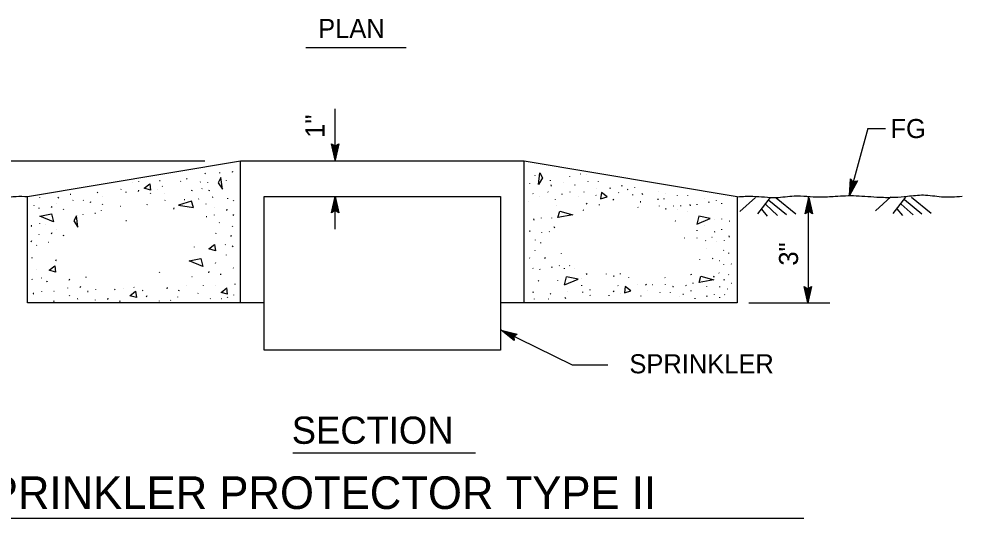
# Model space of a CAD drawing. Extents: x -893 to 867, y -474 to 712.
# Drawn here: x -292.2 to 54.4, y 64.3 to 247.6 of the extents above; entities that cross this region are included whole.
import ezdxf

# ---------------------------------------------------------------- set-up
doc = ezdxf.new("R2010")
doc.units = 0
for name, color, linetype in [('56 Stage 3 Anno', 7, 'Continuous'), ('57 Undefined', 7, 'Continuous'), ('59 Sndwall Anno', 7, 'Continuous'), ('60 Nongeo Data', 7, 'Continuous')]:
    doc.layers.add(name, color=color, linetype=linetype)

msp = doc.modelspace()

# ---------------------------------------------------------------- linework, layer by layer
at = {"layer": '56 Stage 3 Anno'}
for p, q in [((-176.01, 195.73), (-176.01, 214.54)), ((19.71, 207.35), (13.07, 182.75)), ((19.71, 207.35), (26.31, 207.35)), ((-176.01, 195.73), (-177.34, 201.73)), ((-177.34, 201.73), (-177.34, 201.73)), ((-177.34, 201.73), (-176.01, 200.93)), ((-176.02, 197.12), (-176.99, 201.5)), ((-176.01, 198.49), (-176.64, 201.32)), ((-176.01, 199.87), (-176.28, 201.08)), ((-176.01, 200.93), (-174.67, 201.73)), ((-174.67, 201.73), (-176.01, 195.73)), ((-175.03, 201.51), (-176.01, 197.11)), ((-175.39, 201.28), (-176.01, 198.49)), ((-175.74, 201.1), (-176.01, 199.87)), ((-174.67, 201.73), (-174.67, 201.73)), ((-332.47, 195.46), (-223.82, 195.46)), ((-176.01, 195.73), (-176.01, 195.73)), ((13.07, 182.75), (13.35, 188.89)), ((15.92, 188.19), (13.07, 182.75)), ((13.35, 188.89), (13.35, 188.89)), ((13.35, 188.89), (14.42, 187.77)), ((13.43, 184.09), (13.63, 188.57)), ((15.52, 188.08), (13.43, 184.08)), ((13.79, 185.42), (13.92, 188.31)), ((15.12, 187.94), (13.79, 185.42)), ((14.15, 186.75), (14.21, 187.99)), ((14.74, 187.86), (14.15, 186.75)), ((14.42, 187.77), (15.92, 188.19)), ((15.92, 188.19), (15.92, 188.19)), ((-177.35, 176.42), (-176.01, 182.42)), ((-177, 176.63), (-176.02, 181.04)), ((-176.01, 170.43), (-176.01, 182.42)), ((-176.01, 182.42), (-176.01, 182.42)), ((-176.01, 182.42), (-174.68, 176.42)), ((-176.01, 181.03), (-175.04, 176.65)), ((-3.24, 176.07), (-1.9, 182.07)), ((-2.88, 176.28), (-1.9, 180.69)), ((-2.07, 143.3), (-2.07, 182.42)), ((-1.9, 182.07), (-1.9, 182.07)), ((-1.9, 182.07), (-0.57, 176.07)), ((-1.89, 180.68), (-0.92, 176.3)), ((13.07, 182.75), (13.07, 182.75)), ((-176.01, 177.22), (-177.35, 176.42)), ((-176.64, 176.87), (-176.02, 179.66)), ((-176.29, 177.04), (-176.02, 178.27)), ((-176.02, 179.66), (-175.39, 176.83)), ((-176.02, 178.27), (-175.75, 177.07)), ((-174.68, 176.42), (-176.01, 177.22)), ((-1.9, 176.87), (-3.24, 176.07)), ((-2.52, 176.52), (-1.9, 179.3)), ((-2.17, 176.69), (-1.9, 177.92)), ((-1.9, 179.3), (-1.27, 176.48)), ((-1.9, 177.92), (-1.63, 176.71)), ((-0.57, 176.07), (-1.9, 176.87)), ((-177.35, 176.42), (-177.35, 176.42)), ((-174.68, 176.42), (-174.68, 176.42)), ((-3.24, 176.07), (-3.24, 176.07)), ((-0.57, 176.07), (-0.57, 176.07)), ((-2.25, 143.3), (-3.58, 149.3)), ((-3.58, 149.3), (-3.58, 149.3)), ((-3.58, 149.3), (-2.25, 148.5)), ((-2.25, 144.7), (-3.22, 149.07)), ((-2.25, 148.5), (-0.91, 149.3)), ((-0.91, 149.3), (-2.25, 143.3)), ((-1.26, 149.09), (-2.25, 144.68)), ((-0.91, 149.3), (-0.91, 149.3)), ((-2.25, 146.07), (-2.87, 148.89)), ((-2.24, 147.45), (-2.51, 148.66)), ((-1.62, 148.85), (-2.25, 146.07)), ((-1.97, 148.68), (-2.24, 147.45)), ((-23.98, 143.3), (5.76, 143.3)), ((-2.25, 143.3), (-2.25, 143.3)), ((-88.8, 120.46), (-115.02, 133.3)), ((-110.22, 129.46), (-115.02, 133.3)), ((-115.02, 133.3), (-115.02, 133.3)), ((-115.02, 133.3), (-109.05, 131.86)), ((-110.26, 129.87), (-113.78, 132.69)), ((-113.77, 132.69), (-109.42, 131.64)), ((-110.31, 130.3), (-112.54, 132.08)), ((-112.54, 132.08), (-109.73, 131.4)), ((-109.05, 131.86), (-110.35, 131.01)), ((-109.05, 131.86), (-109.05, 131.86)), ((-110.32, 130.69), (-111.3, 131.47)), ((-111.3, 131.47), (-110.1, 131.18)), ((-110.35, 131.01), (-110.22, 129.46)), ((-110.22, 129.46), (-110.22, 129.46)), ((-75.76, 120.46), (-88.8, 120.46))]:
    msp.add_line(p, q, dxfattribs=at)
at = {"layer": '57 Undefined'}
for p, q in [((-186.81, 237.06), (-149.84, 237.06)), ((-191.49, 88.23), (-124.4, 88.23)), ((-312.11, 64.29), (-3.77, 64.29))]:
    msp.add_line(p, q, dxfattribs=at)
at = {"layer": '59 Sndwall Anno'}
for p, q in [((-223.85, 190.67), (-223.64, 190.94)), ((-218.31, 190.94), (-218.31, 191.14)), ((-213.72, 191.27), (-213.59, 191.68)), ((-101.25, 186.82), (-100.71, 191.07)), ((-100.71, 191.07), (-99.76, 189.18)), ((-85.79, 190.67), (-85.72, 190.73)), ((-250.31, 187.55), (-250.31, 187.55)), ((-248.09, 187.89), (-248.15, 187.96)), ((-240.32, 188.16), (-240.52, 188.16)), ((-232.76, 187.9), (-232.69, 188.03)), ((-230.6, 188.77), (-230.4, 189.04)), ((-225.47, 187.76), (-225.54, 187.62)), ((-222.77, 187.42), (-222.77, 187.49)), ((-217.98, 189.31), (-218.92, 187.42)), ((-218.92, 187.42), (-217.44, 185.06)), ((-217.44, 185.06), (-217.98, 189.31)), ((-216.09, 188.37), (-216.09, 188.23)), ((-104.42, 187.16), (-104.49, 187.29)), ((-102.6, 190.13), (-102.6, 189.99)), ((-99.76, 189.18), (-101.25, 186.82)), ((-96.8, 188.17), (-96.87, 188.44)), ((-92, 187.36), (-92, 187.36)), ((-89.71, 189.66), (-89.77, 189.79)), ((-83.56, 190.33), (-83.56, 190.33)), ((-82.95, 187.76), (-83.02, 187.9)), ((-79.17, 187.76), (-79.24, 187.9)), ((-263.41, 183.71), (-263.21, 183.98)), ((-254.7, 184.99), (-254.64, 185.13)), ((-252.81, 183.91), (-252.81, 184.11)), ((-248.22, 184.25), (-248.09, 184.65)), ((-246.2, 185.4), (-244.11, 187.02)), ((-243.83, 184.73), (-246.2, 185.4)), ((-244.11, 187.02), (-243.83, 184.73)), ((-243.83, 183.5), (-243.76, 183.77)), ((-241.13, 185.13), (-241.13, 185.13)), ((-239.51, 186), (-239.45, 186.14)), ((-228.64, 184.52), (-228.57, 184.79)), ((-224.93, 185.19), (-224.87, 185.33)), ((-222.23, 184.45), (-222.1, 184.86)), ((-97.67, 183.92), (-97.87, 184.05)), ((-96.45, 186.21), (-96.59, 186.62)), ((-89.64, 183.92), (-89.64, 184.05)), ((-87.81, 186.48), (-87.95, 186.62)), ((-84.51, 183.92), (-84.64, 183.92)), ((-79.92, 185.33), (-79.92, 185.33)), ((-78.16, 183.85), (-78.43, 181.56)), ((-76.07, 182.23), (-78.16, 183.85)), ((-74.85, 185.26), (-74.92, 185.53)), ((-71.68, 183.71), (-71.88, 183.85)), ((-70.46, 186.01), (-70.6, 186.41)), ((-68.44, 184.93), (-68.64, 184.79)), ((-65.87, 185.67), (-65.87, 185.87)), ((-57.23, 184.05), (-57.23, 184.05)), ((-284.68, 182.02), (-284.68, 181.88)), ((-277.73, 181.82), (-277.53, 182.09)), ((-273.14, 183.1), (-273.34, 183.1)), ((-272.32, 180.94), (-272.26, 181.07)), ((-268.54, 180.94), (-268.48, 181.07)), ((-265.84, 180.2), (-265.71, 180.6)), ((-261.45, 182.29), (-261.45, 182.29)), ((-238.77, 183.57), (-238.77, 183.57)), ((-238.5, 181.07), (-238.57, 180.94)), ((-228.71, 180.67), (-233.51, 179.25)), ((-231.28, 181.21), (-231.48, 181.21)), ((-228.03, 178.31), (-228.71, 180.67)), ((-226.15, 181.35), (-226.08, 181.55)), ((-221.01, 182.16), (-220.82, 182.29)), ((-215.48, 181.55), (-215.41, 181.75)), ((-213.38, 180.81), (-213.18, 181.07)), ((-104.76, 180.47), (-104.76, 180.47)), ((-103.21, 183.31), (-103.28, 183.51)), ((-100.78, 182.36), (-100.78, 182.36)), ((-95.17, 181.42), (-95.17, 181.28)), ((-92.54, 183.11), (-92.61, 183.31)), ((-86.46, 182.23), (-86.4, 182.3)), ((-80.19, 182.83), (-80.12, 182.7)), ((-78.43, 181.56), (-76.07, 182.23)), ((-73.57, 181.08), (-73.77, 181.35)), ((-66.55, 182.9), (-66.62, 183.1)), ((-63.64, 180.41), (-63.84, 180.47)), ((-63.84, 180.47), (-63.64, 180.47)), ((-62.97, 183.04), (-63.17, 183.51)), ((-57.23, 181.21), (-57.3, 181.48)), ((-55, 181.42), (-55.14, 181.55)), ((-54.73, 183.37), (-54.73, 183.37)), ((-50.14, 182.7), (-50.21, 182.83)), ((-46.36, 182.7), (-46.43, 182.83)), ((-40.42, 181.48), (-40.42, 181.48)), ((-38.52, 180.07), (-38.66, 180.47)), ((-35.83, 180.81), (-35.89, 180.94)), ((-286.64, 179.05), (-286.57, 179.18)), ((-284.75, 177.97), (-284.75, 178.17)), ((-280.16, 178.31), (-280.03, 178.71)), ((-278.27, 179.72), (-278.27, 179.72)), ((-275.77, 177.56), (-275.7, 177.83)), ((-261.86, 177.09), (-261.86, 177.23)), ((-261.45, 179.45), (-261.38, 179.72)), ((-254.84, 178.71), (-255.04, 178.71)), ((-245.12, 179.32), (-244.91, 179.59)), ((-235.26, 177.77), (-235.13, 178.17)), ((-233.51, 179.25), (-228.03, 178.31)), ((-223.51, 179.66), (-223.51, 179.52)), ((-220.27, 178.44), (-220.27, 178.44)), ((-215.81, 177.29), (-215.68, 177.7)), ((-94.77, 178.92), (-94.77, 178.92)), ((-94.14, 174.7), (-93.46, 177.06)), ((-93.46, 177.06), (-88.66, 175.64)), ((-84.64, 177.23), (-84.84, 177.37)), ((-83.42, 179.53), (-83.56, 179.93)), ((-78.83, 179.19), (-78.83, 179.39)), ((-64.66, 178.31), (-64.72, 178.45)), ((-56.83, 178.85), (-56.83, 178.99)), ((-54.4, 177.84), (-54.6, 177.91)), ((-54.6, 177.91), (-54.4, 177.91)), ((-51.69, 178.85), (-51.83, 178.85)), ((-50.07, 177.43), (-50.07, 177.5)), ((-48.92, 178.85), (-48.99, 179.05)), ((-46.43, 177.03), (-46.43, 177.03)), ((-45.35, 178.99), (-45.55, 179.46)), ((-42.91, 179.32), (-42.98, 179.59)), ((-33.94, 179.73), (-33.94, 179.93)), ((-284.48, 175.13), (-280.22, 176.08)), ((-279.48, 173.11), (-284.48, 175.13)), ((-280.22, 176.08), (-279.48, 173.11)), ((-271.04, 175.34), (-271.99, 173.45)), ((-271.99, 173.45), (-270.5, 171.08)), ((-270.5, 171.08), (-271.04, 175.34)), ((-268.61, 175.67), (-268.61, 175.74)), ((-264.09, 176.15), (-264.29, 176.15)), ((-252.68, 173.51), (-252.88, 173.51)), ((-223.18, 174.86), (-223.37, 174.86)), ((-220.41, 175.67), (-220.41, 175.54)), ((-213.45, 175.47), (-213.25, 175.74)), ((-102.8, 173.72), (-102.94, 174.13)), ((-100.1, 174.46), (-100.17, 174.6)), ((-96.32, 174.46), (-96.39, 174.6)), ((-88.66, 175.64), (-94.14, 174.7)), ((-50.88, 173.38), (-51.08, 173.45)), ((-51.08, 173.45), (-50.88, 173.45)), ((-42.38, 175.21), (-43.12, 172.23)), ((-43.12, 172.23), (-38.12, 174.26)), ((-38.12, 174.26), (-42.38, 175.21)), ((-36.43, 173.79), (-36.43, 173.79)), ((-34, 174.19), (-34, 174.06)), ((-31.03, 173.31), (-31.23, 173.38)), ((-31.23, 173.38), (-31.03, 173.38)), ((-287.65, 171.55), (-287.45, 171.62)), ((-287.45, 171.62), (-287.65, 171.62)), ((-284.68, 172.43), (-284.68, 172.3)), ((-282.25, 172.03), (-282.25, 172.03)), ((-278.27, 170.14), (-278.27, 170.14)), ((-218.58, 172.7), (-218.52, 172.84)), ((-213.72, 171.42), (-213.59, 171.56)), ((-95.31, 170.75), (-95.51, 171.22)), ((-42.91, 169.74), (-42.98, 170.01)), ((-40.42, 171.9), (-40.42, 171.9)), ((-33.94, 170.14), (-33.94, 170.34)), ((-284.75, 168.38), (-284.75, 168.58)), ((-280.16, 168.72), (-280.03, 169.12)), ((-275.77, 167.98), (-275.7, 168.25)), ((-219.8, 168.86), (-219.73, 169.06)), ((-214.33, 167.84), (-214.13, 167.91)), ((-214.13, 167.91), (-214.33, 167.91)), ((-104.36, 169.6), (-104.56, 169.67)), ((-104.56, 169.67), (-104.36, 169.67)), ((-102.33, 166.36), (-102.39, 166.5)), ((-100.03, 169.2), (-100.03, 169.27)), ((-97.33, 169.54), (-97.27, 169.4)), ((-47.71, 167.17), (-47.64, 167.24)), ((-43.05, 167.24), (-43.05, 167.1)), ((-37.38, 167.38), (-37.51, 167.38)), ((-36.5, 169.4), (-36.7, 169.27)), ((-31.03, 167.51), (-31.23, 167.98)), ((-287.65, 165.75), (-287.45, 166.22)), ((-285.63, 164.53), (-285.7, 164.4)), ((-281.31, 165.62), (-281.17, 165.62)), ((-227.64, 163.81), (-227.71, 163.88)), ((-222.36, 163.12), (-220.27, 164.74)), ((-220, 162.44), (-222.36, 163.12)), ((-220.27, 164.74), (-220, 162.44)), ((-216.36, 164.6), (-216.29, 164.74)), ((-213.66, 163.86), (-213.52, 164.26)), ((-100.44, 165.28), (-100.44, 165.49)), ((-39.74, 166.16), (-39.88, 166.29)), ((-39.47, 163.39), (-39.47, 163.39)), ((-35.76, 165.95), (-35.76, 166.02)), ((-33.06, 166.29), (-32.99, 166.16)), ((-287.38, 159.74), (-287.38, 159.94)), ((-229.62, 158.72), (-225.36, 159.67)), ((-225.36, 159.67), (-224.62, 156.7)), ((-216.02, 160.95), (-216.02, 160.82)), ((-104.49, 159.74), (-104.55, 159.88)), ((-102.66, 162.71), (-102.66, 162.58)), ((-98.68, 159.68), (-98.89, 159.95)), ((-92.81, 161.3), (-92.81, 161.44)), ((-37.11, 159.54), (-37.31, 159.68)), ((-33.19, 162.58), (-33.26, 162.72)), ((-31.3, 161.5), (-31.3, 161.7)), ((-281.1, 155.29), (-279.01, 156.91)), ((-279.01, 156.91), (-278.74, 154.61)), ((-278.6, 158.8), (-278.4, 159.27)), ((-224.62, 156.7), (-229.62, 158.72)), ((-220, 157.92), (-219.8, 158.19)), ((-213.52, 156.16), (-213.32, 156.03)), ((-103.27, 155.9), (-103.34, 156.1)), ((-96.25, 156.17), (-96.39, 156.57)), ((-93.55, 156.91), (-93.62, 157.05)), ((-91.66, 155.83), (-91.66, 156.03)), ((-89.77, 156.91), (-89.84, 157.05)), ((-88.15, 156.03), (-88.15, 156.03)), ((-42.11, 159.34), (-42.04, 159.21)), ((-34.74, 158.74), (-34.88, 158.74)), ((-33.12, 157.31), (-33.12, 157.38)), ((-30.42, 157.65), (-30.35, 157.52)), ((-285.56, 155.56), (-285.56, 155.62)), ((-283.87, 152.52), (-283.74, 152.58)), ((-278.74, 154.61), (-281.1, 155.29)), ((-267.5, 152.61), (-267.43, 152.88)), ((-240.52, 154.47), (-240.45, 154.74)), ((-228.49, 152.93), (-228.69, 152.93)), ((-222.43, 154.41), (-222.3, 154.81)), ((-218.04, 153.66), (-217.97, 153.93)), ((-100.64, 155.42), (-100.71, 155.69)), ((-91.73, 149.96), (-90.99, 152.93)), ((-86.73, 151.98), (-90.99, 152.93)), ((-83.36, 153.8), (-83.56, 154.07)), ((-76.4, 154), (-76.4, 153.87)), ((-73.44, 153.13), (-73.64, 153.19)), ((-73.64, 153.19), (-73.44, 153.19)), ((-71.07, 153.87), (-71.14, 154.14)), ((-68.03, 152.66), (-68.09, 152.79)), ((-54.8, 152.66), (-54.73, 152.52)), ((-45.01, 153.47), (-45.14, 153.87)), ((-42.24, 150.84), (-41.56, 153.19)), ((-41.56, 153.19), (-36.77, 151.78)), ((-36.63, 152.86), (-36.9, 153.06)), ((-36.9, 153.06), (-36.77, 152.79)), ((-34.81, 154.28), (-34.95, 154.34)), ((-31.44, 153.6), (-31.37, 153.8)), ((-287.25, 151.84), (-287.31, 152.04)), ((-282.05, 151.1), (-281.78, 151.3)), ((-281.78, 151.3), (-281.92, 151.03)), ((-273.68, 151.71), (-273.54, 152.11)), ((-269.63, 149.01), (-269.49, 149.41)), ((-249.98, 149.08), (-249.78, 148.94)), ((-230.52, 149.61), (-230.52, 149.61)), ((-224.46, 149.74), (-224.46, 149.61)), ((-219.8, 149.68), (-219.86, 149.74)), ((-212.7, 150.09), (-212.7, 150.29)), ((-101.18, 151.3), (-101.39, 151.57)), ((-94.23, 151.5), (-94.23, 151.37)), ((-91.73, 149.96), (-86.73, 151.98)), ((-85.32, 149.55), (-85.39, 149.82)), ((-85.32, 152.39), (-85.32, 152.39)), ((-71.95, 149.62), (-72.15, 149.75)), ((-69.38, 149.35), (-69.65, 147.05)), ((-67.29, 147.73), (-69.38, 149.35)), ((-64.99, 150.23), (-64.99, 150.23)), ((-61.61, 149.89), (-61.82, 150.16)), ((-59.32, 150.02), (-59.26, 150.09)), ((-54.66, 150.09), (-54.66, 149.95)), ((-51.69, 149.21), (-51.89, 149.28)), ((-51.89, 149.28), (-51.69, 149.28)), ((-47.03, 149.69), (-47.23, 149.55)), ((-44.47, 150.43), (-44.47, 150.63)), ((-36.77, 151.78), (-42.24, 150.84)), ((-39.4, 149.21), (-39.34, 149.28)), ((-34.74, 149.28), (-34.74, 149.14)), ((-32.92, 151.57), (-33.06, 151.91)), ((-30.22, 150.43), (-30.35, 150.43)), ((-286.91, 146.64), (-286.71, 146.71)), ((-286.71, 146.71), (-286.91, 146.71)), ((-283.94, 147.52), (-283.94, 147.38)), ((-279.28, 147.45), (-279.35, 147.52)), ((-274.22, 148.67), (-274.22, 148.87)), ((-273.55, 145.9), (-273.48, 146.1)), ((-266.99, 147.45), (-266.79, 147.52)), ((-266.79, 147.52), (-266.99, 147.52)), ((-264.02, 148.33), (-264.02, 148.19)), ((-257.07, 148.13), (-256.87, 148.4)), ((-253.69, 148.47), (-253.69, 148.47)), ((-251.4, 145.97), (-249.31, 147.59)), ((-249.03, 145.29), (-251.4, 145.97)), ((-249.31, 147.59), (-249.03, 145.29)), ((-246.74, 147.86), (-246.54, 147.99)), ((-245.25, 145.56), (-245.05, 146.03)), ((-237.76, 148.53), (-237.62, 148.94)), ((-233.37, 147.79), (-233.3, 148.06)), ((-226.41, 146.78), (-226.35, 146.91)), ((-217.91, 147.19), (-215.82, 148.81)), ((-215.54, 146.51), (-217.91, 147.19)), ((-215.54, 146.51), (-215.82, 148.81)), ((-213.25, 146.12), (-213.19, 146.26)), ((-103.14, 147.05), (-103.21, 147.32)), ((-96.73, 146.71), (-96.93, 146.58)), ((-90.65, 147.66), (-90.65, 147.66)), ((-84.91, 147.19), (-84.91, 147.32)), ((-82.15, 148), (-82.35, 148.13)), ((-82.15, 145.97), (-82.28, 146.11)), ((-75.46, 146.11), (-75.39, 145.97)), ((-73.44, 147.32), (-73.64, 147.79)), ((-71.27, 146.85), (-71.27, 146.85)), ((-69.65, 147.05), (-67.29, 147.73)), ((-63.58, 145.63), (-63.64, 145.9)), ((-61.08, 147.79), (-61.08, 147.79)), ((-56.49, 147.12), (-56.55, 147.25)), ((-52.71, 147.12), (-52.77, 147.25)), ((-49.6, 145.7), (-49.6, 145.7)), ((-48.18, 146.51), (-47.98, 146.51)), ((-45.14, 147.66), (-45.21, 147.86)), ((-39.27, 145.57), (-39.4, 145.97)), ((-36.57, 146.31), (-36.63, 146.45)), ((-32.79, 146.31), (-32.85, 146.45)), ((-31.98, 148.47), (-31.78, 148.47)), ((-279.42, 143.81), (-279.28, 144.21)), ((-270.7, 144.68), (-270.5, 144.75)), ((-270.5, 144.75), (-270.7, 144.75)), ((-264.09, 144.28), (-264.09, 144.48)), ((-259.5, 144.62), (-259.36, 145.02)), ((-255.11, 143.87), (-255.04, 144.14)), ((-240.52, 144.01), (-240.52, 144.08)), ((-236.54, 144.21), (-236.4, 144.35)), ((-233.77, 145.43), (-233.77, 145.56)), ((-221.96, 144.96), (-221.75, 144.82)), ((-215.54, 145.29), (-215.47, 145.56)), ((-102.74, 144.69), (-102.74, 144.82)), ((-97.6, 144.69), (-97.74, 144.69)), ((-91.26, 144.82), (-91.46, 145.29)), ((-43.66, 144.82), (-43.73, 145.09)), ((-34.68, 145.23), (-34.68, 145.43))]:
    msp.add_line(p, q, dxfattribs=at)
at = {"layer": '60 Nongeo Data'}
for p, q in [((-289.01, 182.42), (-210.78, 195.46)), ((-210.78, 195.46), (-106.48, 195.46)), ((-210.78, 143.3), (-210.78, 195.46)), ((-106.48, 195.46), (-28.25, 182.42)), ((-106.48, 143.3), (-106.48, 195.46)), ((-289.01, 143.3), (-289.01, 182.42)), ((-28.25, 182.42), (-28.25, 143.3)), ((-21.53, 182), (-27.23, 176.93)), ((-16.12, 181.96), (-20.83, 175.98)), ((-16.59, 181.07), (-10.14, 175.76)), ((-13.93, 181.94), (-6.72, 176.01)), ((28.23, 182.21), (22.53, 177.13)), ((33.64, 182.17), (28.94, 176.19)), ((33.18, 181.27), (39.62, 175.97)), ((35.83, 182.15), (43.04, 176.21)), ((-19.33, 177.7), (-17.27, 175.17)), ((-17.76, 179.41), (-13.37, 175.41)), ((30.44, 177.91), (32.5, 175.38)), ((32, 179.62), (36.4, 175.62)), ((-202.09, 143.3), (-289.01, 143.3)), ((-217.7, 144.77), (-217.9, 144.77)), ((-28.25, 143.3), (-115.17, 143.3))]:
    msp.add_line(p, q, dxfattribs=at)
msp.add_lwpolyline([(-202.09, 125.92), (-202.09, 182.42), (-115.17, 182.42), (-115.17, 125.92)], close=True, dxfattribs=at)
for points in [[(-349.19, 182.37), (-343.48, 182.78), (-339.72, 182.44), (-335.76, 182.08), (-331.16, 182.44), (-326.85, 182.57), (-321.84, 182.3), (-315.78, 182.15), (-310.35, 182.44), (-302.21, 182.08), (-297.97, 181.94), (-293.23, 182.44), (-288.99, 182.37)], [(-28.09, 182.31), (-22.44, 182.49), (-13.95, 182.04), (-7.29, 182.58), (2.03, 182.22), (7.78, 182.49), (15.44, 182.67), (24.11, 182.13), (29.68, 182.13), (34.34, 182.49), (40.18, 182.95), (46.84, 182.31), (54.42, 182.49)]]:
    msp.add_spline(points, degree=3, dxfattribs=at)

# ---------------------------------------------------------------- texts
at = {"layer": '57 Undefined'}
for s, height, p in [('PLAN', 7, (-182.23, 240.6)), ('FG', 7, (28.08, 203.84)), ('SPRINKLER', 7, (-67.85, 117.46)), ('SECTION', 10, (-191.93, 91.58)), ('SPRINKLER PROTECTOR TYPE II', 12, (-313.96, 67.64))]:
    msp.add_text(s, height=height, dxfattribs=at).set_placement(p)
for s, p in [('1"', (-179.89, 203.94)), ('3"', (-5.89, 157.01))]:
    msp.add_text(s, height=7, rotation=90, dxfattribs=at).set_placement(p)

doc.saveas('drawing.dxf')
